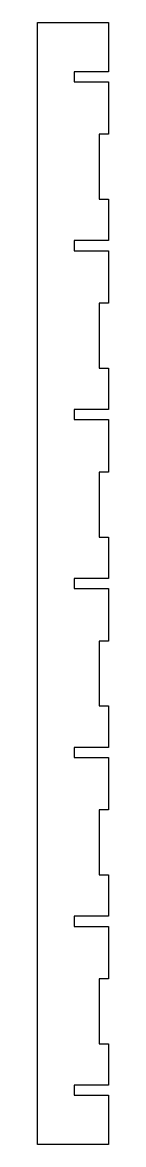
# Model space of a CAD drawing. Header units: millimetres. Extents: x -12 to 0, y 0 to 190.
import ezdxf

# ---------------------------------------------------------------- set-up
doc = ezdxf.new("R2010")
doc.units = ezdxf.units.MM
doc.layers.get('0').update_dxf_attribs({"linetype": 'CONTINUOUS'})

msp = doc.modelspace()

# ---------------------------------------------------------------- linework, layer by layer
for p, q in [((-12, 0), (-12, 190)), ((-12, 190), (0, 190)), ((0, 190), (0, 181.65)), ((0, 181.65), (-5.8, 181.65)), ((-5.8, 181.65), (-5.8, 179.95)), ((-5.8, 179.95), (0, 179.95)), ((0, 179.95), (0, 171.06)), ((0, 171.06), (-1.6, 171.06)), ((-1.6, 171.06), (-1.6, 160.06)), ((-1.6, 160.06), (0, 160.06)), ((0, 160.06), (0, 153.05)), ((0, 153.05), (-5.8, 153.05)), ((-5.8, 153.05), (-5.8, 151.35)), ((-5.8, 151.35), (0, 151.35)), ((0, 151.35), (0, 142.46)), ((0, 142.46), (-1.6, 142.46)), ((-1.6, 142.46), (-1.6, 131.46)), ((-1.6, 131.46), (0, 131.46)), ((0, 131.46), (0, 124.45)), ((0, 124.45), (-5.8, 124.45)), ((-5.8, 124.45), (-5.8, 122.75)), ((-5.8, 122.75), (0, 122.75)), ((0, 122.75), (0, 113.86)), ((0, 113.86), (-1.6, 113.86)), ((-1.6, 113.86), (-1.6, 102.86)), ((-1.6, 102.86), (0, 102.86)), ((0, 102.86), (0, 95.85)), ((0, 95.85), (-5.8, 95.85)), ((-5.8, 95.85), (-5.8, 94.15)), ((-5.8, 94.15), (0, 94.15)), ((0, 94.15), (0, 85.26)), ((0, 85.26), (-1.6, 85.26)), ((-1.6, 85.26), (-1.6, 74.26)), ((-1.6, 74.26), (0, 74.26)), ((0, 74.26), (0, 67.25)), ((0, 67.25), (-5.8, 67.25)), ((-5.8, 67.25), (-5.8, 65.55)), ((-5.8, 65.55), (0, 65.55)), ((0, 65.55), (0, 56.66)), ((0, 56.66), (-1.6, 56.66)), ((-1.6, 56.66), (-1.6, 45.66)), ((-1.6, 45.66), (0, 45.66)), ((0, 45.66), (0, 38.65)), ((0, 38.65), (-5.8, 38.65)), ((-5.8, 38.65), (-5.8, 36.95)), ((-5.8, 36.95), (0, 36.95)), ((0, 36.95), (0, 28.06)), ((0, 28.06), (-1.6, 28.06)), ((-1.6, 28.06), (-1.6, 17.06)), ((-1.6, 17.06), (0, 17.06)), ((0, 17.06), (0, 10.05)), ((0, 10.05), (-5.8, 10.05)), ((-5.8, 10.05), (-5.8, 8.35)), ((-5.8, 8.35), (0, 8.35)), ((0, 8.35), (0, 0)), ((0, 0), (-12, 0))]:
    msp.add_line(p, q)

doc.saveas('drawing.dxf')
